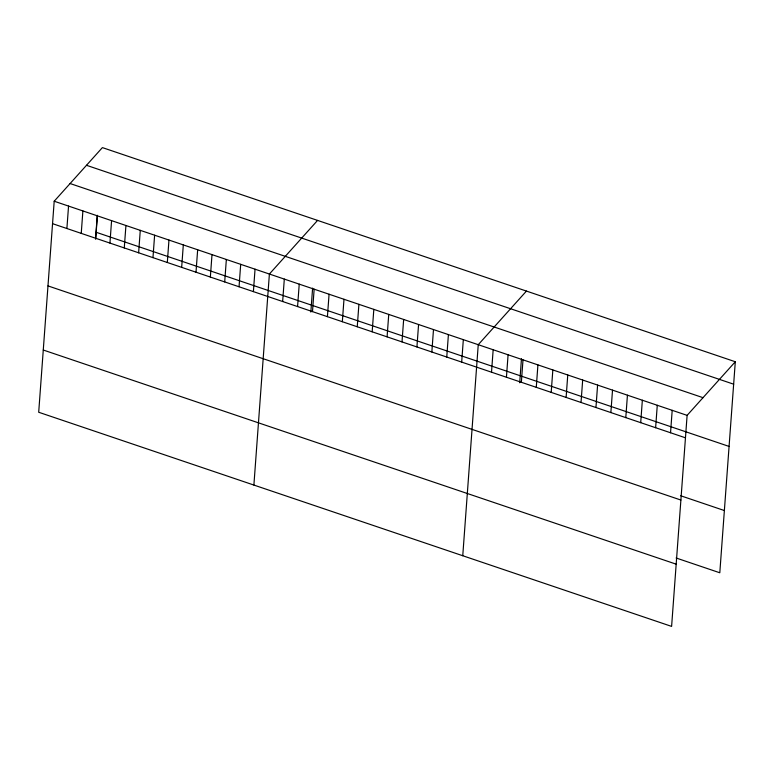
<?xml version="1.0" encoding="UTF-8"?>
<svg xmlns="http://www.w3.org/2000/svg" width="774" height="774" viewBox="0 0 774 774"><rect width="100%" height="100%" fill="white"/><g stroke="black" fill="none" stroke-linecap="round" stroke-linejoin="round"><path stroke-width="1.16" d="M54.199 201.23L38.7 412.252L671.609 626.398L687.109 415.367L735.3 361.748L102.391 147.602L54.199 201.23L687.109 415.367M66.893 228.523L68.547 206.078M81.241 233.38L82.886 210.934M95.589 238.237L97.234 215.791M95.657 239.272L97.418 215.307M109.937 243.084L111.582 220.648M124.275 247.941L125.93 225.495M138.623 252.798L140.278 230.352M152.971 257.645L154.616 235.209M167.319 262.502L168.964 240.056M181.667 267.359L183.312 244.913M196.006 272.206L197.66 249.77M210.354 277.063L211.999 254.617M224.702 281.92L226.347 259.474M239.05 286.767L240.695 264.331M253.398 291.624L255.043 269.188M253.891 485.066L269.391 274.035L317.582 220.406M282.655 301.531L284.31 279.085M297.574 306.572L299.228 284.135M310.848 312.077L312.609 288.112M312.493 311.622L314.147 289.176M327.412 316.672L329.066 294.226M342.331 321.723L343.985 299.277M357.249 326.763L358.904 304.327M372.168 331.814L373.823 309.368M387.087 336.864L388.742 314.418M402.006 341.905L403.651 319.469M416.925 346.955L418.57 324.509M431.844 352.006L433.488 329.56M446.762 357.056L448.407 334.61M461.681 362.097L463.326 339.66M462.755 555.732L478.245 344.701L526.436 291.082M491.519 372.197L493.164 349.751M506.438 377.238L508.083 354.802M519.702 382.753L521.463 358.778M521.357 382.288L523.001 359.852M536.276 387.339L537.92 364.893M551.194 392.389L552.839 369.943M566.113 397.43L567.758 374.993M581.032 402.48L582.677 380.034M595.951 407.53L597.596 385.084M610.87 412.581L612.515 390.135M625.789 417.621L627.433 395.185M640.708 422.672L642.352 400.226M655.626 427.722L657.271 405.276M670.545 432.763L672.19 410.326M735.3 361.748L719.801 572.77L676.108 557.986M86.485 165.297L733.655 384.185M70.095 183.535L703.015 397.672M96.17 232.277L729.079 446.424M52.545 223.667L685.464 437.813M680.685 495.757L724.377 510.54M47.978 285.906L680.888 500.043M43.267 350.022L676.186 564.169"/></g></svg>
